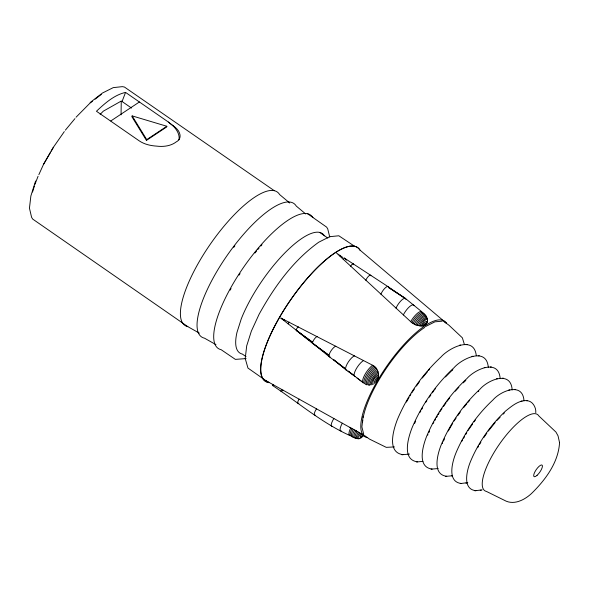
<?xml version="1.0" encoding="UTF-8"?>
<svg xmlns="http://www.w3.org/2000/svg" width="589" height="589" viewBox="0 0 589 589"><rect width="100%" height="100%" fill="white"/><g stroke="black" fill="none" stroke-linecap="round" stroke-linejoin="round"><path stroke-width="0.88" d="M378.396 377.593A3.593 1.119 -55.3 0 0 375.782 382.467C380.796 377.512 378.771 368.258 372.594 365.239L280.828 318.016M121.054 114.855L121.26 101.168M535.784 412.661C536.255 407.22 532.368 400.505 526.382 400.704M361.933 426.539L363.126 416.305M420.98 326.034C424.706 326.534 428.166 323.214 427.445 319.503L425.722 319.709L423.955 321.314L420.98 326.034L415.554 324.841L411.74 322.632L336.65 253.16L342.923 257.533M35.59 181.022L30.871 195.968L29.45 208.182L31.592 217.297L32.675 219.071L187.817 326.637L199.325 333.131M32.542 192.014L34.376 186.131M34.906 184.453L38.079 176.244M131.531 108.059L122.063 101.507L125.56 92.407L168.395 122.056C172.687 125.722 179.049 128.733 180.028 134.903A26.998 12.686 24.6 0 1 176.096 141.986A26.822 17.906 17.6 0 1 156.733 146.131C150.593 145.726 144.489 144.379 139.284 140.896L96.449 111.255C104.798 103.399 114.17 94.947 125.56 92.407M132.157 115.893L131.862 116.659L146.447 140.388L166.554 127.04L166.849 126.274L132.157 115.893L146.735 139.622L146.447 140.388M178.946 139.873A26.571 15.542 21 0 0 173.269 126.105L173.38 125.81M427.717 435.131L427.953 434.535M442.354 443.495L442.582 442.899M339.426 255.862L340.052 255.295M343.196 259.351L344.351 258.063L353.047 263.754M38.845 174.653L43.615 164.169L53.363 147.302L64.319 131.597M414.553 423.565L415.65 421.172M428.844 432.665L429.602 431.03M443.429 441.139L444.511 438.79M266.559 380.973L265.455 380.398L350.757 427.916A11.419 3.563 -55.3 0 0 350.411 435.58M461.901 441.176L462.696 439.814M43.638 164.184L50.286 152.691M51.177 151.159L53.385 147.324M406.403 402.059L409.068 397.442M409.959 395.904L410.85 394.365M419.942 412.418L420.848 410.85M421.753 409.281L422.666 407.713M432.989 423.646L433.857 422.136M434.726 420.634L435.595 419.132M436.464 417.63L437.332 416.121M438.201 414.619L439.07 413.117M448.273 430.979L452.705 423.307M463.609 438.245L464.515 436.677M465.87 434.321L466.775 432.753M477.664 447.714L478.585 446.123M479.505 444.533L480.889 442.14M268.731 382.18L268.584 382.703L268.945 382.452M273.075 384.602L272.773 385.648C298.203 402.501 321.69 422.777 349.667 435.433M363.384 434.903L363.707 435.072A3.983 1.244 -55.3 0 1 362.89 434.63L360.497 433.32L358.73 436.861L358.907 438.82L360.924 438.039L363.604 434.991M354.666 246.32L338.83 235.777L329.7 236.682L318.723 242.219C293.042 260.64 274.172 286.939 259.064 314.349L251.363 331.121L246.695 345.861L245.223 358.539L247.962 368.073L268.209 382.276A81.127 25.283 -55.3 0 1 290.944 299.484A81.127 25.283 -55.3 0 1 360.012 250.185M411.74 392.826L414.354 389.064M416.445 386.053L419.582 381.547M425.84 402.221L426.841 400.778M429.352 397.163L430.853 394.998M432.363 392.834L433.865 390.669M439.939 411.615L441.978 408.678M443.517 406.469L446.064 402.795M447.088 401.33L449.76 397.855M454.038 421.01L456.122 418.013M457.682 415.76L460.289 412.013M468.137 430.404L472.614 423.97M474.101 421.82L475.595 419.677M483.76 437.612L486.801 433.232M488.296 431.082L495.143 422.571M273.664 384.919L272.773 385.648M65.372 130.147L74.958 118.603M76.055 117.226L89.661 103.45L92.407 101.315M422.32 377.991L427.4 371.843M428.527 370.481L429.661 369.112M434.365 389.947L435.521 388.556M455.282 391.184L458.838 387.282M463.536 407.728L466.915 403.642M468.041 402.28L469.727 400.24M100.159 114.391L103.274 111.196L121.135 101.124L122.063 101.507M445.431 376.953L452.853 369.546L452.367 369.98M463.278 382.843L465.818 380.31L465.332 380.744M496.895 420.45L500.083 417.27M503.264 414.082L504.331 412.985M478.297 391.508L478.783 391.074M90.124 102.552L102.398 93.055L113.235 87.628L122.394 86.642L124.441 87.039L274.268 190.681M95.131 99.166L101.345 94.387M110.798 120.959L139.394 101.985M146.735 139.622L166.849 126.274M425.508 326.556L434.572 322.014M282.131 318.465L281.888 318.914M284.465 319.672L283.986 320.563M289.133 322.087L288.176 323.862M378.624 374.714C375.502 376.481 372.697 380.104 372.704 383.785L373.595 384.087M476.295 355.712C474.116 334.869 448.774 348.07 440.918 357.081L440.439 357.508C422.004 374.818 407.293 396.051 397.465 419.339L397.236 419.935C393.592 429.506 386.465 452.433 402.95 454.664M488.303 367.308C486.573 346.56 461.872 358.568 453.891 367.845L453.405 368.28C435.691 384.911 421.547 405.32 412.101 427.702L411.866 428.299C408.28 437.583 401.543 459.81 417.542 461.872M500.127 378.219C498.456 358.178 474.624 369.561 466.856 378.609L466.37 379.044C449.37 395.005 435.801 414.59 426.738 436.074L426.502 436.67C422.968 445.659 416.622 467.195 432.142 469.08M512.165 389.94C510.972 369.944 487.81 379.964 479.821 389.373L479.336 389.808C463.05 405.099 450.055 423.859 441.367 444.437L441.139 445.034C437.656 453.744 431.7 474.572 446.742 476.287M523.989 400.814C522.826 381.562 500.54 390.993 492.787 400.137L492.301 400.572C476.737 415.193 464.309 433.129 456.004 452.801L455.776 453.397C452.337 461.828 446.786 481.949 461.342 483.495M527.435 400.608C518.88 399.99 511.988 405.909 505.752 410.901L505.266 411.336C490.416 425.287 478.562 442.398 470.64 461.165L470.405 461.761C467.025 469.912 461.872 489.326 475.934 490.696M460.289 483.584L467.791 482.612M474.889 490.792L482.141 489.842M246.092 358.583L235.372 359.378L221.118 349.682A81.127 25.283 -55.3 0 1 243.846 266.891A81.127 25.283 -55.3 0 1 312.914 217.591M435.183 321.815L442.28 321.16M394.483 446.926L386.251 447.353L369.553 439.136L364.635 435.624M401.897 454.76L409.465 454.067M416.497 461.967L422.924 461.378M431.089 469.168L438.172 468.527M445.689 476.376L452.521 475.75L451.542 475.838M459.663 345.161L460.642 345.073M466.179 344.558L467.232 344.462M471.944 356.367L472.93 356.279M478.224 355.785L479.269 355.697M484.232 367.573L485.211 367.484M490.262 367.013L491.314 366.925M496.52 378.779L497.499 378.69M502.299 378.241L503.352 378.153M508.808 389.984L509.787 389.896M514.344 389.469L515.397 389.381M521.088 401.19L522.075 401.102M465.899 483.068L466.878 482.98M480.249 490.298L481.228 490.21M349.859 427.312L360.497 433.32M355.108 430.235L356.61 431.067M215.972 344.653L204.464 338.16A81.127 25.283 -55.3 0 1 227.192 255.368A81.127 25.283 -55.3 0 1 296.267 206.069L305.72 213.984M380.921 294.228A6.398 1.995 -55.3 0 1 385.339 287.807A6.398 1.995 -55.3 0 1 388.445 287.432L391.427 289.376M392.922 290.348L405.6 298.616L421.555 311.544M353.194 263.85L370.437 275.129M370.731 275.321L387.834 286.512M388.445 287.432L405.306 298.454L388.269 286.799M307.568 213.726L326.652 227.14L327.734 228.915L329.752 237.058M319.665 232.405L327.837 238.059M246.025 356.625L242.315 354.048A72.587 22.625 -55.3 0 1 236.962 332.446L241.225 318.995A72.587 22.625 -55.3 0 1 285.82 251.945A72.587 22.625 -55.3 0 1 324.451 235.865M346.56 260.117L344.425 258.107M443.922 321.542L448.811 325.099L462.372 337.828L464.434 344.594M298.468 326.91A2.135 0.663 -55.3 0 0 296.584 328.934A2.135 0.663 -55.3 0 0 296.554 330.466L312.906 343.681L329.023 355.344L313.319 343.674M296.348 330.473L312.663 342.319L296.554 330.466M357.089 378.072L362.706 382.268L348.217 371.188M348.195 371.122L354.261 375.745L346.111 369.995L333.565 359.732M333.617 359.629L345.625 368.972L329.457 356.89L314.018 344.248M280.843 318.082L309.129 340.376M321.005 349.726L322.397 350.83M168.395 122.056L173.269 126.105M289.744 203.028L279.62 194.554A81.127 25.283 -55.3 0 0 210.545 243.846A81.127 25.283 -55.3 0 0 187.817 326.637M361.955 427.172L363.707 434.226M268.054 382.445A81.267 25.327 -55.3 0 1 290.826 299.507A81.267 25.327 -55.3 0 1 360.019 250.126L446.609 323.427A70.165 21.867 -55.3 0 0 386.87 366.056A70.165 21.867 -55.3 0 0 367.212 437.664M362.574 422.063A67.507 21.042 -55.3 0 1 362.765 420.251M363.229 417.358A67.507 21.042 -55.3 0 1 424.772 327.396M396.007 308.18A8.555 2.665 -55.3 0 1 401.794 299.985A8.555 2.665 -55.3 0 1 405.873 299.359M415.554 324.841A10.013 3.122 -55.3 0 1 422.276 316.44A10.013 3.122 -55.3 0 1 426.208 316.676M416.931 325.342A9.093 2.908 -56 0 1 422.549 317.78A9.093 2.908 -56 0 1 426.657 316.838M365.835 280.276A4.263 1.333 -55.3 0 1 368.773 275.998A4.263 1.333 -55.3 0 1 370.849 275.74M403.332 314.953A9.822 3.063 -55.3 0 1 409.546 306.67A9.822 3.063 -55.3 0 1 413.986 305.662M418.308 325.717A8.062 2.511 -55.3 0 1 424.014 318.332A8.062 2.511 -55.3 0 1 427.216 318.818M414.214 324.208A10.727 3.343 -55.3 0 1 421.26 315.52A10.727 3.343 -55.3 0 1 425.449 315.63M412.933 323.471A11.235 3.497 -55.3 0 1 420.185 314.644A11.235 3.497 -55.3 0 1 424.536 314.644M424.404 325.43A3.983 1.244 -55.3 0 1 426.031 324.348M423.373 325.776A3.593 1.119 -55.3 0 1 426.605 323.626M422.225 325.975A4.425 1.377 -55.3 0 1 425.619 321.771A4.425 1.377 -55.3 0 1 426.996 322.809M410.651 321.719A11.419 3.563 -55.3 0 1 417.954 312.862A11.419 3.563 -55.3 0 1 422.372 312.811M411.74 322.632A11.522 3.593 -55.3 0 1 419.044 313.804A11.522 3.593 -55.3 0 1 423.491 313.716M419.67 325.945A6.884 2.142 -55.3 0 1 424.713 319.238A6.884 2.142 -55.3 0 1 427.452 319.879M350.742 266.324A2.135 0.663 -55.3 0 1 352.539 263.924A2.135 0.663 -55.3 0 1 353.098 264.763M346.847 370.091A8.555 2.665 -55.3 0 1 347.179 363.892A8.555 2.665 -55.3 0 1 354.475 355.866M376.835 369.148A10.013 3.122 -55.3 0 0 369.502 377.917A10.013 3.122 -55.3 0 0 368.287 385.073L369.671 385.125A9.093 2.945 -55 0 1 370.555 378.521A9.093 2.945 -55 0 1 377.549 370.444M312.906 343.681A4.263 1.333 -55.3 0 1 313.635 340.14A4.263 1.333 -55.3 0 1 317.132 336.562M354.976 376.496A9.822 3.063 -55.3 0 1 355.947 369.399A9.822 3.063 -55.3 0 1 363.531 360.549M371.033 384.978A8.062 2.511 -55.3 0 1 371.762 379.139A8.062 2.511 -55.3 0 1 378.094 371.821M375.966 367.956A10.727 3.343 -55.3 0 0 368.324 377.21A10.727 3.343 -55.3 0 0 366.918 384.816L365.578 384.367A11.235 3.497 -55.3 0 1 367.138 376.459A11.235 3.497 -55.3 0 1 374.957 366.895M330.083 356.882A6.398 1.995 -55.3 0 1 330.157 352.281A6.398 1.995 -55.3 0 1 335.804 346.214M363.111 382.909A11.419 3.563 -55.3 0 1 364.731 374.891A11.419 3.563 -55.3 0 1 372.594 365.239M376.68 381.422A3.983 1.244 -55.3 0 1 377.998 378.963M374.744 383.365A4.425 1.377 -55.3 0 1 375.171 380.163A4.425 1.377 -55.3 0 1 378.609 376.165M372.351 384.632A6.884 2.142 -55.3 0 1 372.785 379.633A6.884 2.142 -55.3 0 1 378.455 373.257M364.304 383.726A11.522 3.593 -55.3 0 1 365.968 375.672A11.522 3.593 -55.3 0 1 373.824 365.983M332.513 426.488A8.555 2.665 -55.3 0 1 333.889 418.514M355.226 438.106A10.013 3.122 -55.3 0 1 355.822 430.736M356.286 438.474A9.093 2.827 -54.5 0 1 357.089 431.435M298.837 403.148A4.263 1.333 -55.3 0 1 299.138 399.136M341.443 431.052A9.822 3.063 -55.3 0 1 342.327 423.219M358.326 438.452A8.062 2.511 -55.3 0 1 358.303 432.112M354.99 437.355A10.727 3.343 -55.3 0 1 354.526 430.014M352.848 436.964A11.235 3.505 -55.4 0 1 353.238 429.3M315.277 415.142A6.398 1.995 -55.3 0 1 316.514 408.825M363.855 435.146A3.593 1.119 -55.3 0 1 362.242 434.277M363.207 435.853A4.425 1.377 -55.3 0 1 360.571 437.244A4.425 1.377 -55.3 0 1 361.44 433.835M362.213 436.037A6.884 2.142 -55.3 0 1 361.182 437.126M359.29 438.555A6.884 2.142 -55.3 0 1 359.452 432.746M351.67 436.213A11.522 3.593 -55.3 0 1 351.972 428.593M282.941 390.08A2.135 0.663 -55.3 0 1 282.264 390.927M281.616 391.457A2.135 0.663 -55.3 0 1 281.763 389.447M230.189 290.119A79.257 24.701 -55.3 0 1 231.05 288.544M239.06 275.1A79.257 24.701 -55.3 0 1 240.032 273.605M254.956 253.02A79.257 24.701 -55.3 0 1 256.708 250.877M257.879 249.471A79.257 24.701 -55.3 0 1 259.05 248.087M260.809 246.055A79.257 24.701 -55.3 0 1 261.98 244.722M233.745 247.336A79.257 24.701 -55.3 0 1 234.864 245.863M559.55 442.626C558.416 462.696 545.215 480.131 531.344 493.67C524.821 499.605 515.117 504.861 506.231 501.202L486.462 491.44A46.34 14.445 -55.3 0 1 499.443 444.15A46.34 14.445 -55.3 0 1 538.898 415.996L555.972 432.098L558.041 435.853L559.55 442.626M537.094 475.308A7.016 2.187 -55.3 0 0 542.241 465.266A7.016 2.187 -55.3 0 0 534.841 471.951A7.016 2.187 -55.3 0 0 537.094 475.308"/></g></svg>
